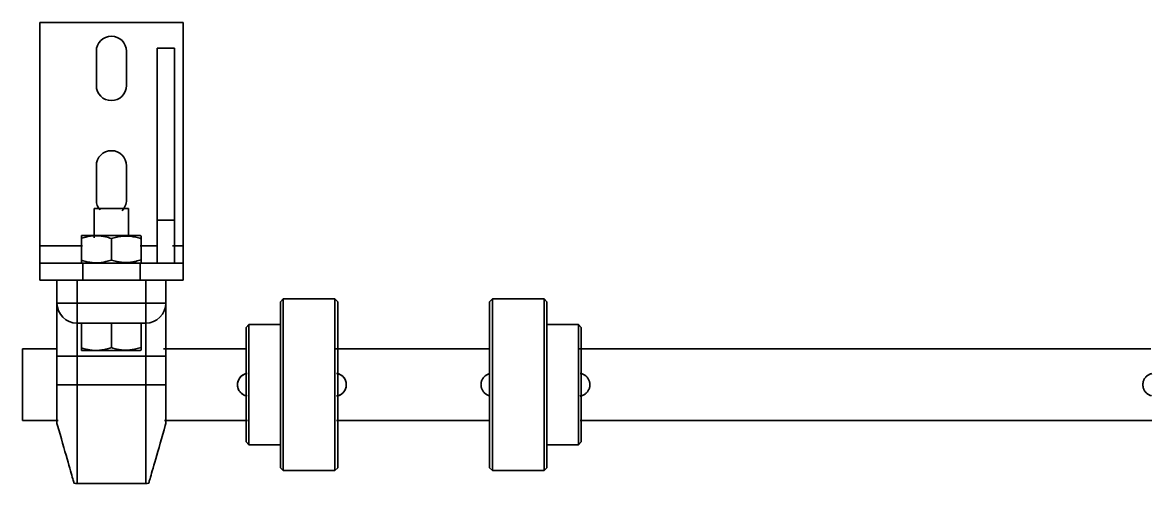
# Model space of a CAD drawing. Header units: millimetres. Extents: x 51 to 1351, y -26 to 717.
# Drawn here: x 311.4 to 705.4, y 556.2 to 717.2 of the extents above; entities that cross this region are included whole.
import ezdxf

# ---------------------------------------------------------------- set-up
doc = ezdxf.new("R2010")
doc.units = ezdxf.units.MM
doc.layers.add('Visible Edges', color=255, linetype='Continuous', lineweight=50)

msp = doc.modelspace()

# ---------------------------------------------------------------- linework, layer by layer
at = {"layer": 'Visible Edges', "linetype": 'Continuous', "lineweight": 35}
for p, q in [((317.41, 717.24), (317.41, 639.24)), ((367.41, 717.24), (317.41, 717.24)), ((367.41, 639.24), (367.41, 717.24)), ((337.16, 695.24), (337.16, 707.24)), ((347.66, 707.24), (347.66, 695.24)), ((358.41, 708.24), (358.41, 648.24)), ((358.41, 708.24), (364.41, 708.24)), ((364.41, 708.24), (364.41, 641.24)), ((364.41, 648.24), (364.41, 708.24)), ((337.16, 655.24), (337.16, 667.24)), ((347.66, 667.24), (347.66, 655.24)), ((336.41, 652.24), (348.41, 652.24)), ((336.41, 652.24), (336.41, 642.06)), ((348.41, 642.43), (348.41, 652.24)), ((358.41, 648.24), (358.41, 633.24)), ((358.41, 648.24), (364.41, 648.24)), ((364.41, 633.24), (364.41, 648.24)), ((352.42, 642.84), (332.02, 642.84)), ((352.81, 642.62), (352.42, 642.84)), ((317.41, 633.24), (317.41, 639.24)), ((317.42, 639.24), (332.38, 639.24)), ((332.02, 634.19), (332.02, 641.9)), ((342.41, 634.28), (342.41, 641.8)), ((352.45, 639.24), (358.66, 639.24)), ((352.81, 634.38), (352.81, 641.71)), ((363.77, 639.24), (367.42, 639.24)), ((367.41, 633.24), (367.41, 639.24)), ((332.41, 633.24), (317.41, 633.24)), ((317.41, 633.24), (317.41, 627.24)), ((332.41, 627.24), (332.41, 633.24)), ((352.41, 633.24), (332.41, 633.24)), ((367.41, 633.24), (352.41, 633.24)), ((352.41, 633.24), (352.41, 627.24)), ((352.42, 633.24), (352.81, 633.47)), ((367.41, 627.24), (367.41, 633.24)), ((317.41, 627.24), (332.41, 627.24)), ((323.41, 627.24), (323.41, 619.24)), ((330.41, 619.24), (330.41, 627.24)), ((352.41, 627.24), (332.41, 627.24)), ((352.41, 627.24), (367.41, 627.24)), ((354.41, 627.24), (354.41, 619.24)), ((361.41, 619.24), (361.41, 627.24)), ((323.41, 619.24), (323.41, 600.74)), ((323.41, 619.24), (330.41, 619.24)), ((323.41, 619.24), (323.41, 600.74)), ((330.41, 612.24), (330.41, 619.24)), ((354.41, 619.24), (330.41, 619.24)), ((354.41, 612.24), (354.41, 619.24)), ((354.41, 619.24), (361.41, 619.24)), ((361.41, 600.74), (361.41, 619.24)), ((361.41, 600.74), (361.41, 619.24)), ((402.41, 620.74), (401.41, 619.74)), ((401.41, 561.74), (401.41, 619.74)), ((402.41, 620.74), (402.41, 590.74)), ((420.41, 620.74), (402.41, 620.74)), ((420.41, 560.74), (420.41, 620.74)), ((421.41, 619.74), (420.41, 620.74)), ((421.41, 619.74), (421.41, 590.74)), ((475.41, 620.74), (474.41, 619.74)), ((474.41, 590.74), (474.41, 619.74)), ((475.41, 620.74), (475.41, 560.74)), ((493.41, 620.74), (475.41, 620.74)), ((493.41, 590.74), (493.41, 620.74)), ((494.41, 619.74), (493.41, 620.74)), ((494.41, 619.74), (494.41, 561.74)), ((330.41, 600.74), (330.41, 612.24)), ((330.42, 612.24), (340.6, 612.24)), ((332.02, 612.24), (332.02, 603.59)), ((332.02, 612.24), (342.41, 612.24)), ((342.41, 612.24), (342.41, 603.68)), ((342.41, 612.24), (352.81, 612.24)), ((344.23, 612.24), (354.42, 612.24)), ((352.81, 612.24), (352.81, 603.78)), ((354.41, 612.24), (354.41, 600.74)), ((390.41, 611.74), (389.41, 610.74)), ((389.41, 570.74), (389.41, 610.74)), ((390.41, 611.74), (390.41, 590.74)), ((401.41, 611.74), (390.41, 611.74)), ((505.41, 611.74), (494.41, 611.74)), ((505.41, 590.74), (505.41, 611.74)), ((506.41, 610.74), (505.41, 611.74)), ((506.41, 610.74), (506.41, 570.74)), ((311.41, 603.24), (311.41, 578.24)), ((323.53, 603.24), (311.42, 603.24)), ((352.42, 602.64), (352.81, 602.87)), ((389.51, 603.24), (360.55, 603.24)), ((474.19, 603.24), (420.67, 603.24)), ((705.14, 603.24), (505.72, 603.24)), ((323.41, 600.74), (323.41, 590.74)), ((330.41, 600.74), (323.41, 600.74)), ((330.41, 590.74), (330.41, 600.74)), ((330.41, 600.74), (354.41, 600.74)), ((332.02, 602.64), (342.22, 602.64)), ((342.22, 602.64), (352.42, 602.64)), ((354.41, 600.74), (361.41, 600.74)), ((354.41, 600.74), (354.41, 590.74)), ((361.41, 590.74), (361.41, 600.74)), ((323.41, 577.17), (323.41, 590.74)), ((330.41, 590.74), (323.41, 590.74)), ((323.41, 577.17), (323.41, 590.74)), ((330.41, 590.74), (330.41, 556.24)), ((330.41, 590.74), (354.41, 590.74)), ((354.41, 590.74), (361.41, 590.74)), ((354.41, 556.24), (354.41, 590.74)), ((361.41, 590.74), (361.41, 577.17)), ((361.41, 590.74), (361.41, 577.17)), ((390.41, 590.74), (390.41, 569.74)), ((402.41, 590.74), (402.41, 560.74)), ((421.41, 590.74), (421.41, 561.74)), ((474.41, 561.74), (474.41, 590.74)), ((493.41, 560.74), (493.41, 590.74)), ((505.41, 569.74), (505.41, 590.74)), ((311.42, 578.24), (323.88, 578.24)), ((360.9, 578.24), (389.86, 578.24)), ((421.02, 578.24), (474.55, 578.24)), ((506.07, 578.24), (705.49, 578.24)), ((389.41, 570.74), (390.41, 569.74)), ((390.41, 569.74), (401.41, 569.74)), ((494.41, 569.74), (505.41, 569.74)), ((505.41, 569.74), (506.41, 570.74)), ((401.41, 561.74), (402.41, 560.74)), ((402.41, 560.74), (420.41, 560.74)), ((420.41, 560.74), (421.41, 561.74)), ((474.41, 561.74), (475.41, 560.74)), ((475.41, 560.74), (493.41, 560.74)), ((493.41, 560.74), (494.41, 561.74)), ((330.41, 556.24), (354.41, 556.24))]:
    msp.add_line(p, q, dxfattribs=at)
for points in [[(332.02, 641.9), (332.02, 641.98), (332.02, 642.05), (332.02, 642.12), (332.02, 642.18), (332.02, 642.24), (332.02, 642.3), (332.02, 642.36), (332.02, 642.41), (332.02, 642.46), (332.02, 642.51), (332.02, 642.56), (332.02, 642.6), (332.02, 642.64), (332.02, 642.67), (332.02, 642.7), (332.02, 642.73), (332.02, 642.76), (332.02, 642.78), (332.02, 642.8), (332.02, 642.81), (332.02, 642.83), (332.02, 642.84), (332.02, 642.84), (332.02, 642.84)], [(342.41, 641.8), (341.92, 641.97), (341.44, 642.11), (340.97, 642.24), (340.52, 642.36), (340.08, 642.46), (339.65, 642.55), (339.23, 642.62), (338.81, 642.68), (338.4, 642.72), (338, 642.76), (337.59, 642.78), (337.19, 642.79), (336.79, 642.78), (336.39, 642.77), (335.98, 642.74), (335.57, 642.7), (335.16, 642.65), (334.74, 642.59), (334.32, 642.51), (333.88, 642.42), (333.44, 642.31), (332.98, 642.19), (332.51, 642.05), (332.02, 641.9)], [(352.81, 641.71), (352.31, 641.87), (351.83, 642.01), (351.37, 642.14), (350.92, 642.25), (350.48, 642.35), (350.05, 642.44), (349.62, 642.51), (349.21, 642.57), (348.8, 642.61), (348.39, 642.65), (347.99, 642.67), (347.58, 642.68), (347.18, 642.67), (346.78, 642.66), (346.37, 642.63), (345.96, 642.59), (345.55, 642.54), (345.13, 642.48), (344.71, 642.4), (344.27, 642.31), (343.83, 642.21), (343.37, 642.09), (342.9, 641.95), (342.41, 641.8)], [(352.81, 641.71), (352.81, 641.86), (352.81, 642), (352.81, 642.12), (352.81, 642.23), (352.81, 642.33), (352.81, 642.41), (352.81, 642.47), (352.81, 642.53), (352.81, 642.57), (352.81, 642.6), (352.81, 642.62), (352.81, 642.62), (352.81, 642.62), (352.81, 642.6), (352.81, 642.57), (352.81, 642.53), (352.81, 642.47), (352.81, 642.41), (352.81, 642.33), (352.81, 642.23), (352.81, 642.12), (352.81, 642), (352.81, 641.86), (352.81, 641.71)], [(342.41, 634.28), (342.9, 634.13), (343.37, 634), (343.83, 633.88), (344.27, 633.77), (344.71, 633.68), (345.13, 633.61), (345.55, 633.54), (345.96, 633.49), (346.37, 633.45), (346.78, 633.43), (347.18, 633.41), (347.58, 633.41), (347.99, 633.42), (348.39, 633.44), (348.8, 633.47), (349.21, 633.52), (349.62, 633.58), (350.05, 633.65), (350.48, 633.73), (350.92, 633.83), (351.37, 633.95), (351.83, 634.07), (352.31, 634.22), (352.81, 634.38)], [(352.81, 634.38), (352.81, 634.22), (352.81, 634.09), (352.81, 633.96), (352.81, 633.86), (352.81, 633.76), (352.81, 633.68), (352.81, 633.61), (352.81, 633.56), (352.81, 633.52), (352.81, 633.49), (352.81, 633.47), (352.81, 633.47), (352.81, 633.47), (352.81, 633.49), (352.81, 633.52), (352.81, 633.56), (352.81, 633.61), (352.81, 633.68), (352.81, 633.76), (352.81, 633.86), (352.81, 633.96), (352.81, 634.09), (352.81, 634.22), (352.81, 634.38)], [(332.02, 634.19), (332.51, 634.03), (332.98, 633.9), (333.44, 633.77), (333.88, 633.67), (334.32, 633.58), (334.74, 633.5), (335.16, 633.43), (335.57, 633.38), (335.98, 633.34), (336.39, 633.32), (336.79, 633.3), (337.19, 633.3), (337.59, 633.31), (338, 633.33), (338.4, 633.36), (338.81, 633.41), (339.23, 633.47), (339.65, 633.54), (340.08, 633.63), (340.52, 633.73), (340.97, 633.84), (341.44, 633.97), (341.92, 634.12), (342.41, 634.28)], [(332.02, 633.24), (332.02, 633.25), (332.02, 633.25), (332.02, 633.26), (332.02, 633.27), (332.02, 633.29), (332.02, 633.31), (332.02, 633.33), (332.02, 633.36), (332.02, 633.38), (332.02, 633.42), (332.02, 633.45), (332.02, 633.49), (332.02, 633.53), (332.02, 633.58), (332.02, 633.62), (332.02, 633.67), (332.02, 633.73), (332.02, 633.78), (332.02, 633.84), (332.02, 633.91), (332.02, 633.97), (332.02, 634.04), (332.02, 634.11), (332.02, 634.19)], [(332.02, 603.59), (332.51, 603.43), (332.98, 603.3), (333.44, 603.17), (333.88, 603.07), (334.32, 602.98), (334.74, 602.9), (335.16, 602.83), (335.57, 602.78), (335.98, 602.74), (336.39, 602.72), (336.79, 602.7), (337.19, 602.7), (337.59, 602.71), (338, 602.73), (338.4, 602.76), (338.81, 602.81), (339.23, 602.87), (339.65, 602.94), (340.08, 603.03), (340.52, 603.13), (340.97, 603.24), (341.44, 603.37), (341.92, 603.52), (342.41, 603.68)], [(332.02, 602.64), (332.02, 602.65), (332.02, 602.65), (332.02, 602.66), (332.02, 602.67), (332.02, 602.69), (332.02, 602.71), (332.02, 602.73), (332.02, 602.76), (332.02, 602.78), (332.02, 602.82), (332.02, 602.85), (332.02, 602.89), (332.02, 602.93), (332.02, 602.98), (332.02, 603.02), (332.02, 603.07), (332.02, 603.13), (332.02, 603.18), (332.02, 603.24), (332.02, 603.31), (332.02, 603.37), (332.02, 603.44), (332.02, 603.51), (332.02, 603.59)], [(342.41, 603.68), (342.9, 603.53), (343.37, 603.4), (343.83, 603.28), (344.27, 603.17), (344.71, 603.08), (345.13, 603.01), (345.55, 602.94), (345.96, 602.89), (346.37, 602.85), (346.78, 602.83), (347.18, 602.81), (347.58, 602.81), (347.99, 602.82), (348.39, 602.84), (348.8, 602.87), (349.21, 602.92), (349.62, 602.98), (350.05, 603.05), (350.48, 603.13), (350.92, 603.23), (351.37, 603.35), (351.83, 603.47), (352.31, 603.62), (352.81, 603.78)], [(352.81, 603.78), (352.81, 603.62), (352.81, 603.49), (352.81, 603.36), (352.81, 603.26), (352.81, 603.16), (352.81, 603.08), (352.81, 603.01), (352.81, 602.96), (352.81, 602.92), (352.81, 602.89), (352.81, 602.87), (352.81, 602.87), (352.81, 602.87), (352.81, 602.89), (352.81, 602.92), (352.81, 602.96), (352.81, 603.01), (352.81, 603.08), (352.81, 603.16), (352.81, 603.26), (352.81, 603.36), (352.81, 603.49), (352.81, 603.62), (352.81, 603.78)], [(386.41, 590.74), (386.42, 590.97), (386.44, 591.2), (386.48, 591.44), (386.52, 591.67), (386.59, 591.9), (386.66, 592.13), (386.75, 592.35), (386.85, 592.56), (386.97, 592.77), (387.09, 592.97), (387.23, 593.16), (387.37, 593.34), (387.53, 593.51), (387.69, 593.67), (387.86, 593.82), (388.04, 593.96), (388.23, 594.1), (388.44, 594.22), (388.65, 594.33), (388.86, 594.43), (389.09, 594.52), (389.31, 594.59), (389.54, 594.65), (389.78, 594.69)], [(421.06, 594.69), (421.29, 594.65), (421.52, 594.59), (421.75, 594.52), (421.97, 594.43), (422.19, 594.33), (422.4, 594.22), (422.6, 594.09), (422.79, 593.96), (422.97, 593.82), (423.14, 593.67), (423.3, 593.51), (423.46, 593.34), (423.6, 593.16), (423.74, 592.97), (423.86, 592.77), (423.98, 592.56), (424.08, 592.35), (424.17, 592.13), (424.24, 591.9), (424.31, 591.67), (424.35, 591.44), (424.39, 591.2), (424.41, 590.97), (424.41, 590.74)], [(471.41, 590.74), (471.42, 590.96), (471.44, 591.18), (471.47, 591.4), (471.51, 591.63), (471.57, 591.85), (471.64, 592.06), (471.72, 592.28), (471.81, 592.48), (471.92, 592.69), (472.03, 592.88), (472.16, 593.07), (472.29, 593.24), (472.43, 593.41), (472.58, 593.57), (472.74, 593.72), (472.91, 593.86), (473.08, 593.99), (473.27, 594.12), (473.46, 594.23), (473.66, 594.34), (473.87, 594.43), (474.08, 594.51), (474.3, 594.58), (474.52, 594.64)], [(506.06, 594.69), (506.29, 594.65), (506.52, 594.59), (506.75, 594.52), (506.97, 594.43), (507.19, 594.33), (507.39, 594.22), (507.6, 594.09), (507.79, 593.96), (507.97, 593.82), (508.14, 593.67), (508.3, 593.51), (508.46, 593.34), (508.6, 593.16), (508.74, 592.97), (508.86, 592.77), (508.98, 592.56), (509.08, 592.35), (509.17, 592.13), (509.24, 591.9), (509.31, 591.67), (509.35, 591.44), (509.39, 591.2), (509.41, 590.97), (509.41, 590.74)], [(702.41, 590.74), (702.42, 590.96), (702.44, 591.18), (702.47, 591.4), (702.51, 591.63), (702.57, 591.85), (702.64, 592.06), (702.72, 592.28), (702.81, 592.48), (702.92, 592.69), (703.03, 592.88), (703.16, 593.07), (703.29, 593.24), (703.43, 593.41), (703.58, 593.57), (703.74, 593.72), (703.91, 593.86), (704.08, 593.99), (704.27, 594.12), (704.46, 594.23), (704.66, 594.34), (704.87, 594.43), (705.08, 594.51), (705.3, 594.58), (705.52, 594.64)], [(389.65, 586.82), (389.42, 586.87), (389.2, 586.93), (388.98, 587.01), (388.76, 587.1), (388.55, 587.2), (388.35, 587.32), (388.16, 587.44), (387.97, 587.58), (387.8, 587.72), (387.63, 587.87), (387.48, 588.03), (387.33, 588.19), (387.19, 588.37), (387.06, 588.56), (386.94, 588.76), (386.83, 588.96), (386.74, 589.18), (386.65, 589.39), (386.58, 589.61), (386.52, 589.84), (386.47, 590.07), (386.44, 590.29), (386.42, 590.52), (386.41, 590.74)], [(424.41, 590.74), (424.41, 590.51), (424.39, 590.27), (424.35, 590.03), (424.3, 589.8), (424.24, 589.56), (424.16, 589.33), (424.06, 589.11), (423.96, 588.89), (423.84, 588.67), (423.71, 588.47), (423.56, 588.28), (423.41, 588.1), (423.26, 587.93), (423.09, 587.77), (422.91, 587.62), (422.72, 587.48), (422.52, 587.34), (422.31, 587.22), (422.09, 587.11), (421.87, 587.02), (421.64, 586.93), (421.4, 586.87), (421.16, 586.82), (420.93, 586.78)], [(474.39, 586.88), (474.18, 586.94), (473.97, 587.01), (473.76, 587.1), (473.56, 587.2), (473.37, 587.31), (473.19, 587.42), (473.01, 587.55), (472.84, 587.68), (472.68, 587.82), (472.53, 587.97), (472.39, 588.13), (472.25, 588.29), (472.12, 588.47), (472.01, 588.65), (471.89, 588.85), (471.79, 589.04), (471.71, 589.25), (471.63, 589.46), (471.56, 589.67), (471.51, 589.88), (471.47, 590.1), (471.44, 590.32), (471.42, 590.53), (471.41, 590.74)], [(509.41, 590.74), (509.41, 590.51), (509.39, 590.27), (509.35, 590.03), (509.3, 589.8), (509.24, 589.56), (509.16, 589.33), (509.06, 589.1), (508.96, 588.89), (508.84, 588.67), (508.71, 588.47), (508.56, 588.28), (508.41, 588.1), (508.26, 587.93), (508.09, 587.77), (507.91, 587.62), (507.72, 587.48), (507.52, 587.34), (507.31, 587.22), (507.09, 587.11), (506.87, 587.02), (506.64, 586.93), (506.4, 586.87), (506.16, 586.82), (505.93, 586.78)], [(705.39, 586.88), (705.18, 586.94), (704.97, 587.01), (704.76, 587.1), (704.56, 587.2), (704.37, 587.31), (704.19, 587.42), (704.01, 587.55), (703.84, 587.68), (703.68, 587.82), (703.53, 587.97), (703.39, 588.13), (703.25, 588.29), (703.12, 588.47), (703.01, 588.65), (702.89, 588.85), (702.79, 589.04), (702.71, 589.25), (702.63, 589.46), (702.56, 589.67), (702.51, 589.88), (702.47, 590.1), (702.44, 590.32), (702.42, 590.53), (702.41, 590.74)], [(323.41, 577.17), (323.6, 576.51), (324.03, 575.01), (324.49, 573.42), (324.95, 571.8), (325.4, 570.26), (325.8, 568.84), (326.21, 567.42), (326.6, 566.07), (326.96, 564.81), (327.28, 563.7), (327.59, 562.61), (327.88, 561.59), (328.15, 560.67), (328.38, 559.87), (328.59, 559.11), (328.78, 558.45), (328.94, 557.91), (329.08, 557.43), (329.19, 557.02), (329.28, 556.71), (329.34, 556.49), (329.38, 556.36), (329.39, 556.32), (329.38, 556.36), (329.34, 556.49), (329.28, 556.71), (329.19, 557.02), (329.08, 557.43), (328.94, 557.91), (328.78, 558.45), (328.59, 559.11), (328.38, 559.87), (328.15, 560.67), (327.88, 561.59), (327.59, 562.61), (327.28, 563.7), (326.96, 564.81), (326.6, 566.07), (326.21, 567.42), (325.8, 568.84), (325.4, 570.26), (324.95, 571.8), (324.49, 573.42), (324.03, 575.01), (323.6, 576.51), (323.41, 577.17)], [(361.41, 577.17), (361.23, 576.51), (360.8, 575.01), (360.34, 573.42), (359.88, 571.8), (359.43, 570.26), (359.03, 568.84), (358.62, 567.42), (358.23, 566.07), (357.87, 564.81), (357.55, 563.7), (357.24, 562.61), (356.95, 561.59), (356.68, 560.67), (356.45, 559.87), (356.24, 559.11), (356.05, 558.45), (355.89, 557.91), (355.75, 557.43), (355.64, 557.02), (355.55, 556.71), (355.49, 556.49), (355.45, 556.36), (355.44, 556.32), (355.45, 556.36), (355.49, 556.49), (355.55, 556.71), (355.64, 557.02), (355.75, 557.43), (355.89, 557.91), (356.05, 558.45), (356.24, 559.11), (356.45, 559.87), (356.68, 560.67), (356.95, 561.59), (357.24, 562.61), (357.55, 563.7), (357.87, 564.81), (358.23, 566.07), (358.62, 567.42), (359.03, 568.84), (359.43, 570.26), (359.88, 571.8), (360.34, 573.42), (360.8, 575.01), (361.23, 576.51), (361.41, 577.17)]]:
    msp.add_lwpolyline(points, dxfattribs=at)
for centre, radius, start, end in [((342.41, 707.24), 5.25, 0, 180), ((342.41, 695.24), 5.25, 180, 0), ((342.41, 667.24), 5.25, 0, 180), ((342.41, 655.24), 5.25, 180.0057, 221.3191), ((342.41, 655.24), 5.25, 315.006, 359.9943), ((330.41, 619.24), 7, 180, 270), ((354.41, 619.24), 7, 270, 0), ((354.41, 619.24), 7, 270, 0), ((390.41, 590.74), 4, 102.8339, 261.5154), ((420.41, 590.74), 4, 278.5241, 81.4782), ((330.41, 563.24), 7, 261.6091, 270), ((354.41, 563.24), 7, 270, 278.3909)]:
    msp.add_arc(centre, radius, start, end, dxfattribs=at)

doc.saveas('drawing.dxf')
